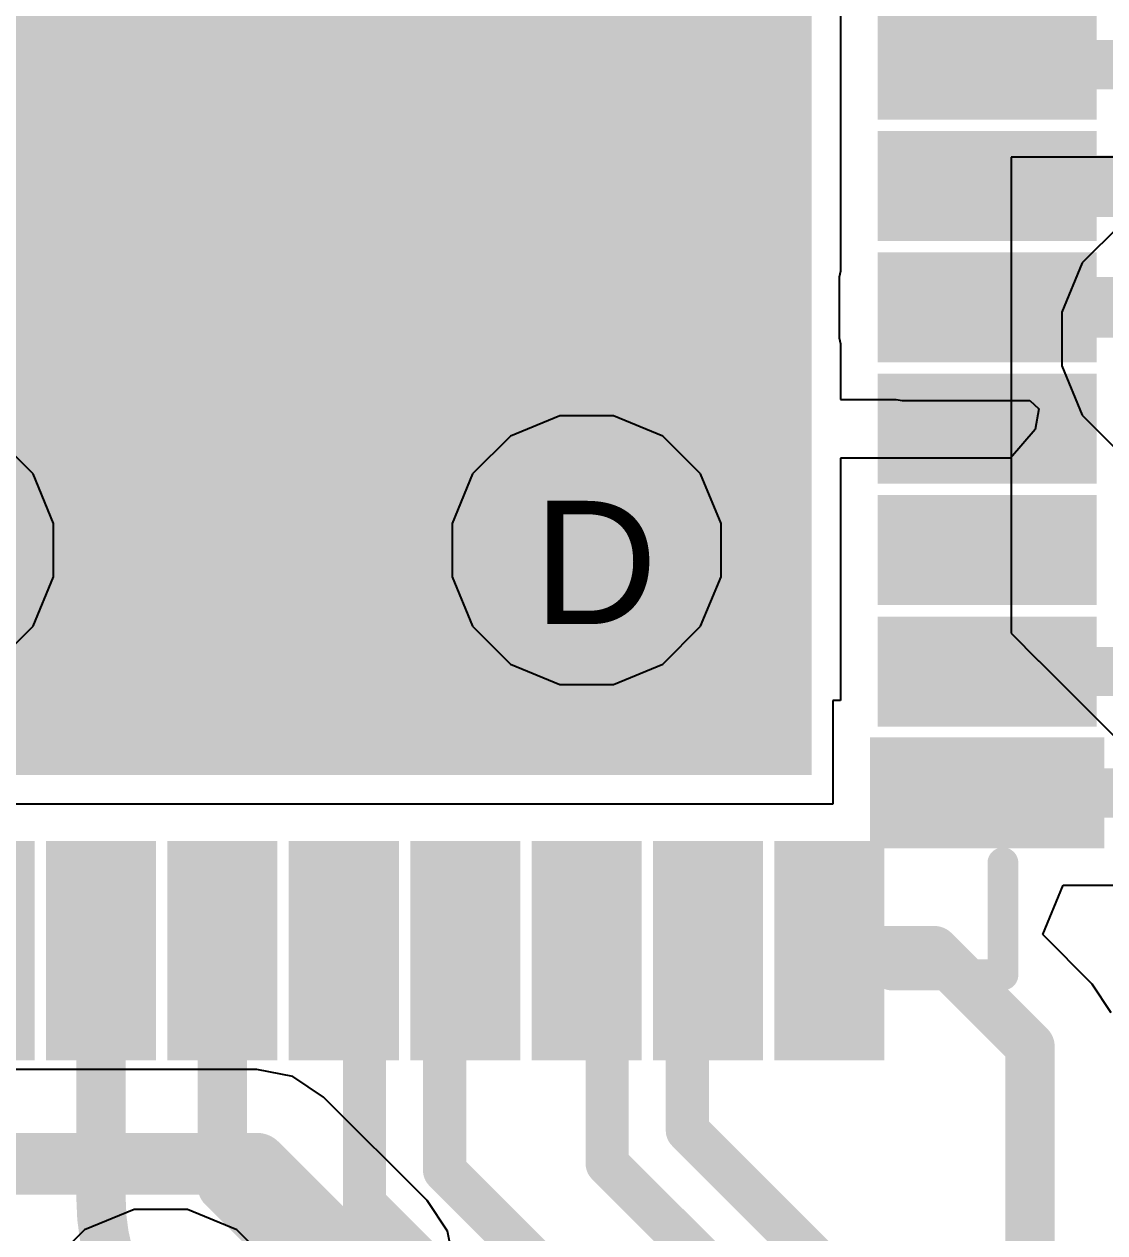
# Model space of a CAD drawing. Header units: inches. Extents: x -11 to 5428, y 0 to 5423.
# Drawn here: x 202.64 to 207.091, y 35.294 to 40.274 of the extents above; entities that cross this region are included whole.
import ezdxf

# ---------------------------------------------------------------- set-up
doc = ezdxf.new("R2010")
doc.units = ezdxf.units.IN
for name, color, linetype in [('Bottom Layer', 5, 'Continuous'), ('Drill Drawing', 1, 'Continuous'), ('GND', 16, 'Continuous'), ('PWR', 76, 'Continuous'), ('Top Layer', 1, 'Continuous'), ('Top Overlay', 2, 'Continuous'), ('Top Paste', 8, 'Continuous'), ('Top Solder', 216, 'Continuous'), ('Via Holes', 16, 'Continuous')]:
    doc.layers.add(name, color=color, linetype=linetype)
doc.styles.add('Arial', font='', dxfattribs={"height": 0.2})
doc.styles.get('Arial').set_extended_font_data('Arial')

# ---------------------------------------------------------------- blocks, each defined once
blk = doc.blocks.new('C___0402_319')
at = {"layer": 'Top Layer'}
for points in [[(-0.69846952, -0.31750508), (-0.69846952, 0.31749492), (-0.2412695199999999, 0.31749492), (-0.24126952, -0.31750508)], [(0.24129492, -0.31750508), (0.24129492, 0.31749492), (0.69849492, 0.31749492), (0.69849492, -0.31750508)]]:
    blk.add_hatch(color=1, dxfattribs=at).paths.add_polyline_path(points)
at = {"layer": 'Top Paste'}
for points in [[(-0.69846952, -0.31750508), (-0.69846952, 0.31749492), (-0.2412695199999999, 0.31749492), (-0.24126952, -0.31750508)], [(0.24129492, -0.31750508), (0.24129492, 0.31749492), (0.69849492, 0.31749492), (0.69849492, -0.31750508)]]:
    blk.add_hatch(color=8, dxfattribs=at).paths.add_polyline_path(points)
at = {"layer": 'Top Solder'}
for points in [[(-0.7584694, -0.3775049599999999), (-0.7584694, 0.3774948), (-0.18126964, 0.3774948), (-0.18126964, -0.3775049599999999)], [(0.1812950399999999, -0.3775049599999999), (0.18129504, 0.3774948), (0.7584947999999999, 0.3774948), (0.7584947999999999, -0.3775049599999999)]]:
    blk.add_hatch(color=216, dxfattribs=at).paths.add_polyline_path(points)
at = {"layer": 'Top Overlay'}
for points in [[(-0.7874127, 0.40640508, 0.127, 0.127, 0), (-0.27941778, 0.40640508, 0.127, 0.127, 0)], [(-0.7874127, 0.40640508, 0.127, 0.127, 0), (-0.7874127, -0.40641524, 0.127, 0.127, 0)], [(0.27940508, 0.40636952, 0.127, 0.127, 0), (0.78740254, 0.40636952, 0.127, 0.127, 0)], [(0.78740254, 0.40636952, 0.127, 0.127, 0), (0.78740254, -0.40637968, 0.127, 0.127, 0)], [(-0.7874127, -0.40641524, 0.127, 0.127, 0), (-0.27941778, -0.40641524, 0.127, 0.127, 0)], [(0.27940508, -0.40637968, 0.127, 0.127, 0), (0.78740254, -0.40637968, 0.127, 0.127, 0)]]:
    blk.add_lwpolyline(points, format="xyseb", dxfattribs=at)
for points in [[(-0.8191627, 0.40640508, 0.0635, 0.0635, 1), (-0.7556626999999999, 0.40640508, 0.0635, 0.0635, 1)], [(-0.8191627, 0.40640508, 0.0635, 0.0635, 1), (-0.7556626999999999, 0.40640508, 0.0635, 0.0635, 1)], [(-0.3111677799999999, 0.40640508, 0.0635, 0.0635, 1), (-0.24766778, 0.40640508, 0.0635, 0.0635, 1)], [(0.24765508, 0.40636952, 0.0635, 0.0635, 1), (0.31115508, 0.40636952, 0.0635, 0.0635, 1)], [(0.75565254, 0.40636952, 0.0635, 0.0635, 1), (0.8191525399999998, 0.40636952, 0.0635, 0.0635, 1)], [(0.75565254, 0.40636952, 0.0635, 0.0635, 1), (0.8191525399999998, 0.40636952, 0.0635, 0.0635, 1)], [(-0.8191627, -0.40641524, 0.0635, 0.0635, 1), (-0.7556626999999999, -0.40641524, 0.0635, 0.0635, 1)], [(-0.8191627, -0.40641524, 0.0635, 0.0635, 1), (-0.7556626999999999, -0.40641524, 0.0635, 0.0635, 1)], [(-0.3111677799999999, -0.40641524, 0.0635, 0.0635, 1), (-0.24766778, -0.40641524, 0.0635, 0.0635, 1)], [(0.24765508, -0.40637968, 0.0635, 0.0635, 1), (0.31115508, -0.40637968, 0.0635, 0.0635, 1)], [(0.75565254, -0.40637968, 0.0635, 0.0635, 1), (0.8191525399999998, -0.40637968, 0.0635, 0.0635, 1)], [(0.75565254, -0.40637968, 0.0635, 0.0635, 1), (0.8191525399999998, -0.40637968, 0.0635, 0.0635, 1)]]:
    blk.add_lwpolyline(points, format="xyseb", close=True, dxfattribs=at)
blk = doc.blocks.new('QFN_64_EP_9_9__363')
at = {"layer": 'Top Layer'}
for points in [[(-3.87501511, 4.04997793), (-3.87501511, 4.74997907), (-3.625015609999999, 4.74997907), (-3.625015609999999, 4.04997793)], [(-3.37499071, 4.04997793), (-3.37499071, 4.74997907), (-3.12499121, 4.74997907), (-3.12499121, 4.04997793)], [(-2.87501711, 4.04997793), (-2.87501711, 4.74997907), (-2.62501761, 4.74997907), (-2.62501761, 4.04997793)], [(-2.37499271, 4.04997793), (-2.37499271, 4.74997907), (-2.12499321, 4.74997907), (-2.12499321, 4.04997793)], [(-1.87501911, 4.04997793), (-1.87501911, 4.74997907), (-1.62501961, 4.74997907), (-1.62501961, 4.04997793)], [(-1.37499471, 4.04997793), (-1.37499471, 4.74997907), (-1.12499521, 4.74997907), (-1.12499521, 4.04997793)], [(-0.8750211099999999, 4.04997793), (-0.8750211099999999, 4.74997907), (-0.62502161, 4.74997907), (-0.62502161, 4.04997793)], [(-4.781001359999999, 3.8769925), (-4.01900136, 3.8769925), (-4.01900136, 3.6229925), (-4.781001359999999, 3.6229925)], [(3.57499031, -3.575013169999999), (-3.575010629999999, -3.575013170000001), (-3.57501063, 3.574987769999999), (3.574990309999999, 3.57498777)], [(-4.75000193, 3.37501865), (-4.050000789999999, 3.37501865), (-4.050000789999999, 3.12501915), (-4.75000193, 3.12501915)], [(-4.75000193, 2.87499425), (-4.050000789999999, 2.87499425), (-4.050000789999999, 2.62499475), (-4.75000193, 2.62499475)], [(-4.75000193, 2.37502065), (-4.050000789999999, 2.37502065), (-4.050000789999999, 2.12502115), (-4.75000193, 2.12502115)], [(-4.75000193, 1.87499625), (-4.050000789999999, 1.87499625), (-4.050000789999999, 1.62499675), (-4.75000193, 1.62499675)], [(-4.75000193, 1.37502265), (-4.050000789999999, 1.37502265), (-4.050000789999999, 1.12502315), (-4.75000193, 1.12502315)], [(-4.75000193, 0.87499825), (-4.050000789999999, 0.87499825), (-4.050000789999999, 0.6249987499999999), (-4.75000193, 0.6249987499999999)]]:
    blk.add_hatch(color=1, dxfattribs=at).paths.add_polyline_path(points)
at = {"layer": 'Top Paste'}
for points in [[(-3.87501511, 4.04997793), (-3.87501511, 4.74997907), (-3.625015609999999, 4.74997907), (-3.625015609999999, 4.04997793)], [(-3.37499071, 4.04997793), (-3.37499071, 4.74997907), (-3.12499121, 4.74997907), (-3.12499121, 4.04997793)], [(-2.87501711, 4.04997793), (-2.87501711, 4.74997907), (-2.62501761, 4.74997907), (-2.62501761, 4.04997793)], [(-2.37499271, 4.04997793), (-2.37499271, 4.74997907), (-2.12499321, 4.74997907), (-2.12499321, 4.04997793)], [(-1.87501911, 4.04997793), (-1.87501911, 4.74997907), (-1.62501961, 4.74997907), (-1.62501961, 4.04997793)], [(-1.37499471, 4.04997793), (-1.37499471, 4.74997907), (-1.12499521, 4.74997907), (-1.12499521, 4.04997793)], [(-0.8750211099999999, 4.04997793), (-0.8750211099999999, 4.74997907), (-0.62502161, 4.74997907), (-0.62502161, 4.04997793)], [(-4.781001359999999, 3.8769925), (-4.01900136, 3.8769925), (-4.01900136, 3.6229925), (-4.781001359999999, 3.6229925)], [(3.57499031, -3.575013169999999), (-3.575010629999999, -3.575013170000001), (-3.57501063, 3.574987769999999), (3.574990309999999, 3.57498777)], [(-4.75000193, 3.37501865), (-4.050000789999999, 3.37501865), (-4.050000789999999, 3.12501915), (-4.75000193, 3.12501915)], [(-4.75000193, 2.87499425), (-4.050000789999999, 2.87499425), (-4.050000789999999, 2.62499475), (-4.75000193, 2.62499475)], [(-4.75000193, 2.37502065), (-4.050000789999999, 2.37502065), (-4.050000789999999, 2.12502115), (-4.75000193, 2.12502115)], [(-4.75000193, 1.87499625), (-4.050000789999999, 1.87499625), (-4.050000789999999, 1.62499675), (-4.75000193, 1.62499675)], [(-4.75000193, 1.37502265), (-4.050000789999999, 1.37502265), (-4.050000789999999, 1.12502315), (-4.75000193, 1.12502315)], [(-4.75000193, 0.87499825), (-4.050000789999999, 0.87499825), (-4.050000789999999, 0.6249987499999999), (-4.75000193, 0.6249987499999999)]]:
    blk.add_hatch(color=8, dxfattribs=at).paths.add_polyline_path(points)
at = {"layer": 'Top Solder'}
for points in [[(-3.97661511, 3.94837793), (-3.97661511, 4.85157907), (-3.52341561, 4.85157907), (-3.52341561, 3.94837793)], [(-3.47659071, 3.94837793), (-3.47659071, 4.85157907), (-3.02339121, 4.85157907), (-3.02339121, 3.94837793)], [(-2.97661711, 3.94837793), (-2.97661711, 4.85157907), (-2.52341761, 4.85157907), (-2.52341761, 3.94837793)], [(-2.47659271, 3.94837793), (-2.47659271, 4.85157907), (-2.02339321, 4.85157907), (-2.02339321, 3.94837793)], [(-1.97661911, 3.94837793), (-1.97661911, 4.85157907), (-1.52341961, 4.85157907), (-1.52341961, 3.94837793)], [(-1.47659471, 3.94837793), (-1.47659471, 4.85157907), (-1.02339521, 4.85157907), (-1.02339521, 3.94837793)], [(-0.97662111, 3.94837793), (-0.97662111, 4.85157907), (-0.52342161, 4.85157907), (-0.52342161, 3.94837793)], [(-0.47659671, 3.94837793), (-0.47659671, 4.85157907), (-0.02339720999999996, 4.85157907), (-0.02339721000000004, 3.94837793)], [(-4.88260136, 3.9785925), (-3.917401359999999, 3.9785925), (-3.917401359999999, 3.5213925), (-4.88260136, 3.5213925)], [(3.676590310000001, -3.676613169999999), (-3.676610629999999, -3.67661317), (-3.67661063, 3.676587769999999), (3.676590309999999, 3.676587770000001)], [(-4.85160193, 3.476618649999999), (-3.94840079, 3.476618649999999), (-3.94840079, 3.02341915), (-4.85160193, 3.02341915)], [(-4.85160193, 2.97659425), (-3.94840079, 2.97659425), (-3.94840079, 2.52339475), (-4.85160193, 2.52339475)], [(-4.85160193, 2.47662065), (-3.94840079, 2.47662065), (-3.94840079, 2.02342115), (-4.85160193, 2.02342115)], [(-4.85160193, 1.97659625), (-3.94840079, 1.97659625), (-3.94840079, 1.52339675), (-4.85160193, 1.52339675)], [(-4.85160193, 1.47662265), (-3.94840079, 1.47662265), (-3.94840079, 1.02342315), (-4.85160193, 1.02342315)], [(-4.85160193, 0.9765982499999999), (-3.94840079, 0.9765982499999999), (-3.94840079, 0.5233987499999999), (-4.85160193, 0.5233987499999999)]]:
    blk.add_hatch(color=216, dxfattribs=at).paths.add_polyline_path(points)
at = {"layer": 'Top Overlay'}
for points in [[(-4.46502536, 4.5000037, 0.127, 0.127, 0), (-4.46502536, 4.0385873, 0.127, 0.127, 0)], [(-4.003608959999999, 4.5000037, 0.127, 0.127, 0), (-4.46502536, 4.5000037, 0.127, 0.127, 0)]]:
    blk.add_lwpolyline(points, format="xyseb", dxfattribs=at)
for points in [[(-4.49677536, 4.5000037, 0.0635, 0.0635, 1), (-4.43327536, 4.5000037, 0.0635, 0.0635, 1)], [(-4.49677536, 4.5000037, 0.0635, 0.0635, 1), (-4.43327536, 4.5000037, 0.0635, 0.0635, 1)], [(-4.03535896, 4.5000037, 0.0635, 0.0635, 1), (-3.97185896, 4.5000037, 0.0635, 0.0635, 1)], [(-4.49677536, 4.0385873, 0.0635, 0.0635, 1), (-4.43327536, 4.0385873, 0.0635, 0.0635, 1)]]:
    blk.add_lwpolyline(points, format="xyseb", close=True, dxfattribs=at)

msp = doc.modelspace()

# ---------------------------------------------------------------- hatches: boundary and pattern name
at = {"layer": 'Bottom Layer'}
h = msp.add_hatch(color=5, dxfattribs=at)
edge = h.paths.add_edge_path()
edge.add_arc((204.95670464, 38.10695198), 0.2999994, 0, 360)
at = {"layer": 'GND'}
h = msp.add_hatch(color=16, dxfattribs=at)
edge = h.paths.add_edge_path()
edge.add_arc((204.95670464, 38.10695198), 0.2999994, 0, 360)
at = {"layer": 'PWR'}
h = msp.add_hatch(color=76, dxfattribs=at)
edge = h.paths.add_edge_path()
edge.add_arc((204.95670464, 38.10695198), 0.2999994, 0, 360)
at = {"layer": 'Top Layer'}
msp.add_hatch(color=1, dxfattribs=at).paths.add_polyline_path([(206.25670204, 38.9819515), (208.31470148, 38.9819515), (208.31470148, 39.23195354), (206.25670204, 39.23195354)])
h = msp.add_hatch(color=1, dxfattribs=at)
edge = h.paths.add_edge_path()
edge.add_arc((204.95670464, 38.10695198), 0.2999994, 0, 360)
at = {"layer": 'Via Holes'}
h = msp.add_hatch(color=7, dxfattribs=at)
edge = h.paths.add_edge_path()
edge.add_arc((204.95670464, 38.10695198), 0.1499997, 0, 360)

# ---------------------------------------------------------------- linework, layer by layer
at = {"layer": 'Bottom Layer'}
for p, q in [((207.15413992, 39.44641082), (206.99829568, 39.29056658)), ((206.99829568, 39.29056658), (206.91395498, 39.08695002)), ((206.91395498, 39.08695002), (206.91395498, 38.86655422)), ((206.91395498, 38.86655422), (206.99829568, 38.66293766)), ((206.99829568, 38.66293766), (207.15413992, 38.50709342)), ((203.5983228, 35.96752776), (201.82209572, 35.96752776)), ((203.74698138, 35.93795708), (203.5983228, 35.96752776)), ((203.87300856, 35.85374846), (203.74698138, 35.93795708)), ((204.2997438, 35.42701322), (203.87300856, 35.85374846)), ((204.38395242, 35.30098604), (204.2997438, 35.42701322)), ((204.4135231, 35.15232746), (204.38395242, 35.30098604))]:
    msp.add_line(p, q, dxfattribs=at)
for points in [[(201.82209572, 35.5790627, 0.254, 0.254, 0), (203.5983228, 35.5790627, 0.254, 0.254, 0)], [(203.5983228, 35.5790627, 0.254, 0.254, 0), (204.02505804, 35.15232746, 0.254, 0.254, 0)]]:
    msp.add_lwpolyline(points, format="xyseb", dxfattribs=at)
msp.add_lwpolyline([(203.5348228, 35.5790627, 0.127, 0.127, 1), (203.6618228, 35.5790627, 0.127, 0.127, 1)], format="xyseb", close=True, dxfattribs=at)
msp.add_lwpolyline([(203.5348228, 35.5790627, 0.127, 0.127, 1), (203.6618228, 35.5790627, 0.127, 0.127, 1)], format="xyseb", close=True, dxfattribs=at)
at = {"layer": 'GND'}
for p, q in [((207.15413992, 39.44641082), (206.99829568, 39.29056658)), ((206.99829568, 39.29056658), (206.91395498, 39.08695002)), ((206.91395498, 39.08695002), (206.91395498, 38.86655422)), ((206.91395498, 38.86655422), (206.99829568, 38.66293766)), ((206.99829568, 38.66293766), (207.15413992, 38.50709342)), ((203.0925072, 35.39033053999999), (202.88889064, 35.30598984)), ((203.312903, 35.39033053999999), (203.0925072, 35.39033053999999)), ((203.51651956, 35.30598984), (203.312903, 35.39033053999999)), ((202.88889064, 35.30598984), (202.7330464, 35.15014559999999)), ((203.67236126, 35.15014814), (203.51651956, 35.30598984))]:
    msp.add_line(p, q, dxfattribs=at)
at = {"layer": 'PWR'}
for p, q in [((207.88180166, 39.7256), (206.7052, 39.7256)), ((206.7052, 39.7256), (206.7052, 37.76490796)), ((204.84650674, 38.66095138), (204.64289018, 38.57661067999999)), ((205.06690254, 38.66095138), (204.84650674, 38.66095138)), ((205.2705191, 38.57661067999999), (205.06690254, 38.66095138)), ((202.67636376, 38.42076643999999), (202.52051952, 38.57661067999999)), ((204.64289018, 38.57661067999999), (204.48704594, 38.42076643999999)), ((205.42636334, 38.42076643999999), (205.2705191, 38.57661067999999)), ((202.76070446, 38.21714987999999), (202.67636376, 38.42076643999999)), ((204.48704594, 38.42076643999999), (204.40270524, 38.21714987999999)), ((205.51070404, 38.21714987999999), (205.42636334, 38.42076643999999)), ((202.76070446, 37.99675408), (202.76070446, 38.21714987999999)), ((204.40270524, 38.21714987999999), (204.40270524, 37.99675408)), ((205.51070404, 37.99675408), (205.51070404, 38.21714987999999)), ((202.67636376, 37.79313752), (202.76070446, 37.99675408)), ((204.40270524, 37.99675408), (204.48704594, 37.79313752)), ((205.42636334, 37.79313752), (205.51070404, 37.99675408)), ((202.52051952, 37.63729327999999), (202.67636376, 37.79313752)), ((204.48704594, 37.79313752), (204.64289018, 37.63729327999999)), ((205.2705191, 37.63729327999999), (205.42636334, 37.79313752)), ((206.7052, 37.76490796), (206.81897168, 37.65113628)), ((206.81897168, 37.65113628), (206.81897676, 37.65112866)), ((206.81897676, 37.65112866), (207.7241083, 36.74599966)), ((204.64289018, 37.63729327999999), (204.84650674, 37.55295258)), ((205.06690254, 37.55295258), (205.2705191, 37.63729327999999)), ((204.84650674, 37.55295258), (205.06690254, 37.55295258)), ((203.0925072, 35.39033053999999), (202.88889064, 35.30598984)), ((203.312903, 35.39033053999999), (203.0925072, 35.39033053999999)), ((203.51651956, 35.30598984), (203.312903, 35.39033053999999)), ((202.88889064, 35.30598984), (202.7330464, 35.15014559999999)), ((203.67236126, 35.15014814), (203.51651956, 35.30598984))]:
    msp.add_line(p, q, dxfattribs=at)
at = {"layer": 'Top Layer'}
for p, q in [((206.0027122, 41.22799222), (206.0027122, 40.22799422)), ((206.0027122, 40.22799422), (206.0027122, 39.2570208)), ((206.0027122, 39.2570208), (205.99772618, 39.23195354)), ((205.99772618, 39.23195354), (205.99772618, 38.9819515)), ((205.99772618, 38.9819515), (206.0027122, 38.95688423999999)), ((206.0027122, 38.95688423999999), (206.0027122, 38.72797182)), ((206.0027122, 38.72797182), (206.23158398, 38.72797182)), ((206.23158398, 38.72797182), (206.25670204, 38.72297563999999)), ((206.25670204, 38.72297563999999), (206.78281224, 38.72297563999999)), ((206.78281224, 38.72297563999999), (206.82009182, 38.68917078)), ((206.82009182, 38.68917078), (206.80415586, 38.6042789)), ((206.80415586, 38.6042789), (206.70339152, 38.48597078)), ((206.70339152, 38.48597078), (206.0027122, 38.48597078)), ((206.0027122, 38.48597078), (206.0027122, 37.4879743)), ((206.0027122, 37.4879743), (205.9717115, 37.4879743)), ((205.9717115, 37.4879743), (205.9717115, 37.0609876)), ((205.9717115, 37.0609876), (198.4107284, 37.0609876)), ((206.83546898, 36.52277429999999), (206.91963696, 36.7259743)), ((206.91963696, 36.7259743), (207.2417115, 36.7259743)), ((207.03968752, 36.31855322), (206.83546898, 36.52277429999999)), ((207.03969514, 36.31854814), (207.03968752, 36.31855322)), ((207.11828782, 36.20092074), (207.03969514, 36.31854814))]:
    msp.add_line(p, q, dxfattribs=at)
for points in [[(206.60670388, 40.10695052, 0.2032, 0.2032, 0), (209.83870402, 40.10695052, 0.2032, 0.2032, 0)], [(206.60670388, 39.60695152, 0.254, 0.254, 0), (208.76720502, 39.60695152, 0.254, 0.254, 0)], [(206.60670388, 39.10695251999999, 0.2032, 0.2032, 0), (207.23038056, 39.10695251999999, 0.2032, 0.2032, 0)], [(206.60670388, 37.60695044, 0.2032, 0.2032, 0), (208.79169062, 37.60695044, 0.2032, 0.2032, 0)], [(206.60670388, 37.10695144, 0.2032, 0.2032, 0), (208.4677441, 37.10695144, 0.2032, 0.2032, 0)], [(202.9567061, 36.45696289999999, 0.2032, 0.2032, 0), (202.9567315, 36.4569883, 0.2032, 0.2032, 0)], [(202.9567061, 35.6295325, 0.2032, 0.2032, 0), (202.9567061, 36.45696289999999, 0.2032, 0.2032, 0)], [(203.4567051, 35.48376444, 0.2032, 0.2032, 0), (203.4567051, 36.4569502, 0.2032, 0.2032, 0)], [(205.95670518, 36.4569502, 0.2032, 0.2032, 0), (206.38854328, 36.4569502, 0.2032, 0.2032, 0)], [(206.38854328, 36.4569502, 0.2032, 0.2032, 0), (206.78332024, 36.06217324, 0.2032, 0.2032, 0)], [(203.95671172, 36.23194938, 0.1778, 0.1778, 0), (203.95671172, 36.4569502, 0.1778, 0.1778, 0)], [(204.45671326, 36.23194938, 0.1778, 0.1778, 0), (204.45671326, 36.4569502, 0.1778, 0.1778, 0)], [(204.9567275, 36.23194938, 0.1778, 0.1778, 0), (204.9567275, 36.4569502, 0.1778, 0.1778, 0)], [(205.45672904, 36.23194938, 0.1778, 0.1778, 0), (205.45672904, 36.4569502, 0.1778, 0.1778, 0)], [(203.95671172, 36.23194938, 0.1778, 0.1778, 0), (204.04161376, 36.14704734, 0.1778, 0.1778, 0)], [(204.37181376, 36.14704988, 0.1778, 0.1778, 0), (204.45671326, 36.23194938, 0.1778, 0.1778, 0)], [(204.9567275, 36.23194938, 0.1778, 0.1778, 0), (205.04162954, 36.14704734, 0.1778, 0.1778, 0)], [(205.37182954, 36.14704988, 0.1778, 0.1778, 0), (205.45672904, 36.23194938, 0.1778, 0.1778, 0)], [(204.04161376, 35.41430052, 0.1778, 0.1778, 0), (204.04161376, 36.14704734, 0.1778, 0.1778, 0)], [(204.37181376, 35.5510719, 0.1778, 0.1778, 0), (204.37181376, 36.14704988, 0.1778, 0.1778, 0)], [(205.04162954, 35.57888998, 0.1778, 0.1778, 0), (205.04162954, 36.14704734, 0.1778, 0.1778, 0)], [(205.37182954, 35.71566136, 0.1778, 0.1778, 0), (205.37182954, 36.14704988, 0.1778, 0.1778, 0)], [(206.78332024, 35.07475078, 0.2032, 0.2032, 0), (206.78332024, 36.06217324, 0.2032, 0.2032, 0)], [(205.37182954, 35.71566136, 0.1778, 0.1778, 0), (206.19655738, 34.89093352, 0.1778, 0.1778, 0)], [(202.95670356, 35.43022632, 0.2032, 0.2032, 0), (202.9567061, 35.6295325, 0.2032, 0.2032, 0)], [(205.04162954, 35.57888998, 0.1778, 0.1778, 0), (206.059786, 34.56073352, 0.1778, 0.1778, 0)], [(204.37181376, 35.5510719, 0.1778, 0.1778, 0), (205.46770946, 34.4551762, 0.1778, 0.1778, 0)], [(203.4567051, 35.48376444, 0.2032, 0.2032, 0), (204.02503518, 34.91543436, 0.2032, 0.2032, 0)], [(202.95670356, 35.4302187, 0.2032, 0.2032, 0), (202.95670356, 35.43022632, 0.2032, 0.2032, 0)], [(203.20270002, 34.8363286, 0.2032, 0.2032, -0.1989137091201288), (202.95670356, 35.4302187, 0.2032, 0.2032, 0)], [(204.04161376, 35.41430052, 0.1778, 0.1778, 0), (205.13750946, 34.31840482, 0.1778, 0.1778, 0)]]:
    msp.add_lwpolyline(points, format="xyseb", dxfattribs=at)
for points in [[(206.55590388, 40.10695052, 0.1016, 0.1016, 1), (206.65750388, 40.10695052, 0.1016, 0.1016, 1)], [(206.54320388, 39.60695152, 0.127, 0.127, 1), (206.67020388, 39.60695152, 0.127, 0.127, 1)], [(206.55590388, 39.10695251999999, 0.1016, 0.1016, 1), (206.65750388, 39.10695251999999, 0.1016, 0.1016, 1)], [(206.55590388, 37.60695044, 0.1016, 0.1016, 1), (206.65750388, 37.60695044, 0.1016, 0.1016, 1)], [(206.55590388, 37.10695144, 0.1016, 0.1016, 1), (206.65750388, 37.10695144, 0.1016, 0.1016, 1)], [(202.9059061, 36.45696289999999, 0.1016, 0.1016, 1), (203.0075061, 36.45696289999999, 0.1016, 0.1016, 1)], [(202.9059061, 36.45696289999999, 0.1016, 0.1016, 1), (203.0075061, 36.45696289999999, 0.1016, 0.1016, 1)], [(202.9059315, 36.4569883, 0.1016, 0.1016, 1), (203.0075315, 36.4569883, 0.1016, 0.1016, 1)], [(203.4059051, 36.4569502, 0.1016, 0.1016, 1), (203.5075051, 36.4569502, 0.1016, 0.1016, 1)], [(205.90590518, 36.4569502, 0.1016, 0.1016, 1), (206.00750518, 36.4569502, 0.1016, 0.1016, 1)], [(206.33774328, 36.4569502, 0.1016, 0.1016, 1), (206.43934328, 36.4569502, 0.1016, 0.1016, 1)], [(206.33774328, 36.4569502, 0.1016, 0.1016, 1), (206.43934328, 36.4569502, 0.1016, 0.1016, 1)], [(203.91226172, 36.4569502, 0.08889999999999999, 0.08889999999999999, 1), (204.00116172, 36.4569502, 0.08889999999999999, 0.08889999999999999, 1)], [(204.41226326, 36.4569502, 0.08889999999999999, 0.08889999999999999, 1), (204.50116326, 36.4569502, 0.08889999999999999, 0.08889999999999999, 1)], [(204.9122775, 36.4569502, 0.08889999999999999, 0.08889999999999999, 1), (205.0011775, 36.4569502, 0.08889999999999999, 0.08889999999999999, 1)], [(205.41227904, 36.4569502, 0.08889999999999999, 0.08889999999999999, 1), (205.50117904, 36.4569502, 0.08889999999999999, 0.08889999999999999, 1)], [(203.91226172, 36.23194938, 0.08889999999999999, 0.08889999999999999, 1), (204.00116172, 36.23194938, 0.08889999999999999, 0.08889999999999999, 1)], [(203.91226172, 36.23194938, 0.08889999999999999, 0.08889999999999999, 1), (204.00116172, 36.23194938, 0.08889999999999999, 0.08889999999999999, 1)], [(204.41226326, 36.23194938, 0.08889999999999999, 0.08889999999999999, 1), (204.50116326, 36.23194938, 0.08889999999999999, 0.08889999999999999, 1)], [(204.41226326, 36.23194938, 0.08889999999999999, 0.08889999999999999, 1), (204.50116326, 36.23194938, 0.08889999999999999, 0.08889999999999999, 1)], [(204.9122775, 36.23194938, 0.08889999999999999, 0.08889999999999999, 1), (205.0011775, 36.23194938, 0.08889999999999999, 0.08889999999999999, 1)], [(204.9122775, 36.23194938, 0.08889999999999999, 0.08889999999999999, 1), (205.0011775, 36.23194938, 0.08889999999999999, 0.08889999999999999, 1)], [(205.41227904, 36.23194938, 0.08889999999999999, 0.08889999999999999, 1), (205.50117904, 36.23194938, 0.08889999999999999, 0.08889999999999999, 1)], [(205.41227904, 36.23194938, 0.08889999999999999, 0.08889999999999999, 1), (205.50117904, 36.23194938, 0.08889999999999999, 0.08889999999999999, 1)], [(203.99716376, 36.14704734, 0.08889999999999999, 0.08889999999999999, 1), (204.08606376, 36.14704734, 0.08889999999999999, 0.08889999999999999, 1)], [(203.99716376, 36.14704734, 0.08889999999999999, 0.08889999999999999, 1), (204.08606376, 36.14704734, 0.08889999999999999, 0.08889999999999999, 1)], [(204.32736376, 36.14704988, 0.08889999999999999, 0.08889999999999999, 1), (204.41626376, 36.14704988, 0.08889999999999999, 0.08889999999999999, 1)], [(204.32736376, 36.14704988, 0.08889999999999999, 0.08889999999999999, 1), (204.41626376, 36.14704988, 0.08889999999999999, 0.08889999999999999, 1)], [(204.99717954, 36.14704734, 0.08889999999999999, 0.08889999999999999, 1), (205.08607954, 36.14704734, 0.08889999999999999, 0.08889999999999999, 1)], [(204.99717954, 36.14704734, 0.08889999999999999, 0.08889999999999999, 1), (205.08607954, 36.14704734, 0.08889999999999999, 0.08889999999999999, 1)], [(205.32737954, 36.14704988, 0.08889999999999999, 0.08889999999999999, 1), (205.41627954, 36.14704988, 0.08889999999999999, 0.08889999999999999, 1)], [(205.32737954, 36.14704988, 0.08889999999999999, 0.08889999999999999, 1), (205.41627954, 36.14704988, 0.08889999999999999, 0.08889999999999999, 1)], [(206.73252024, 36.06217324, 0.1016, 0.1016, 1), (206.83412024, 36.06217324, 0.1016, 0.1016, 1)], [(206.73252024, 36.06217324, 0.1016, 0.1016, 1), (206.83412024, 36.06217324, 0.1016, 0.1016, 1)], [(205.32737954, 35.71566136, 0.08889999999999999, 0.08889999999999999, 1), (205.41627954, 35.71566136, 0.08889999999999999, 0.08889999999999999, 1)], [(205.32737954, 35.71566136, 0.08889999999999999, 0.08889999999999999, 1), (205.41627954, 35.71566136, 0.08889999999999999, 0.08889999999999999, 1)], [(202.9059061, 35.6295325, 0.1016, 0.1016, 1), (203.0075061, 35.6295325, 0.1016, 0.1016, 1)], [(202.9059061, 35.6295325, 0.1016, 0.1016, 1), (203.0075061, 35.6295325, 0.1016, 0.1016, 1)], [(204.99717954, 35.57888998, 0.08889999999999999, 0.08889999999999999, 1), (205.08607954, 35.57888998, 0.08889999999999999, 0.08889999999999999, 1)], [(204.99717954, 35.57888998, 0.08889999999999999, 0.08889999999999999, 1), (205.08607954, 35.57888998, 0.08889999999999999, 0.08889999999999999, 1)], [(204.32736376, 35.5510719, 0.08889999999999999, 0.08889999999999999, 1), (204.41626376, 35.5510719, 0.08889999999999999, 0.08889999999999999, 1)], [(204.32736376, 35.5510719, 0.08889999999999999, 0.08889999999999999, 1), (204.41626376, 35.5510719, 0.08889999999999999, 0.08889999999999999, 1)], [(203.4059051, 35.48376444, 0.1016, 0.1016, 1), (203.5075051, 35.48376444, 0.1016, 0.1016, 1)], [(203.4059051, 35.48376444, 0.1016, 0.1016, 1), (203.5075051, 35.48376444, 0.1016, 0.1016, 1)], [(202.90590356, 35.43022632, 0.1016, 0.1016, 1), (203.00750356, 35.43022632, 0.1016, 0.1016, 1)], [(202.90590356, 35.43022632, 0.1016, 0.1016, 1), (203.00750356, 35.43022632, 0.1016, 0.1016, 1)], [(202.90590356, 35.4302187, 0.1016, 0.1016, 1), (203.00750356, 35.4302187, 0.1016, 0.1016, 1)], [(202.90590356, 35.4302187, 0.1016, 0.1016, 1), (203.00750356, 35.4302187, 0.1016, 0.1016, 1)], [(203.99716376, 35.41430052, 0.08889999999999999, 0.08889999999999999, 1), (204.08606376, 35.41430052, 0.08889999999999999, 0.08889999999999999, 1)], [(203.99716376, 35.41430052, 0.08889999999999999, 0.08889999999999999, 1), (204.08606376, 35.41430052, 0.08889999999999999, 0.08889999999999999, 1)]]:
    msp.add_lwpolyline(points, format="xyseb", close=True, dxfattribs=at)

# ---------------------------------------------------------------- block references
for name, p, rotation in [('QFN_64_EP_9_9__363', (202.20671014, 40.8569668), 180), ('C___0402_319', (207.4695622, 34.88297061999999), 45)]:
    msp.add_blockref(name, p, dxfattribs=dict(rotation=rotation))

# ---------------------------------------------------------------- texts
at = {"layer": 'Drill Drawing', "style": 'Arial'}
msp.add_text('D', height=0.508, dxfattribs=at).set_placement((204.73662634, 37.8022358))

doc.saveas('drawing.dxf')
